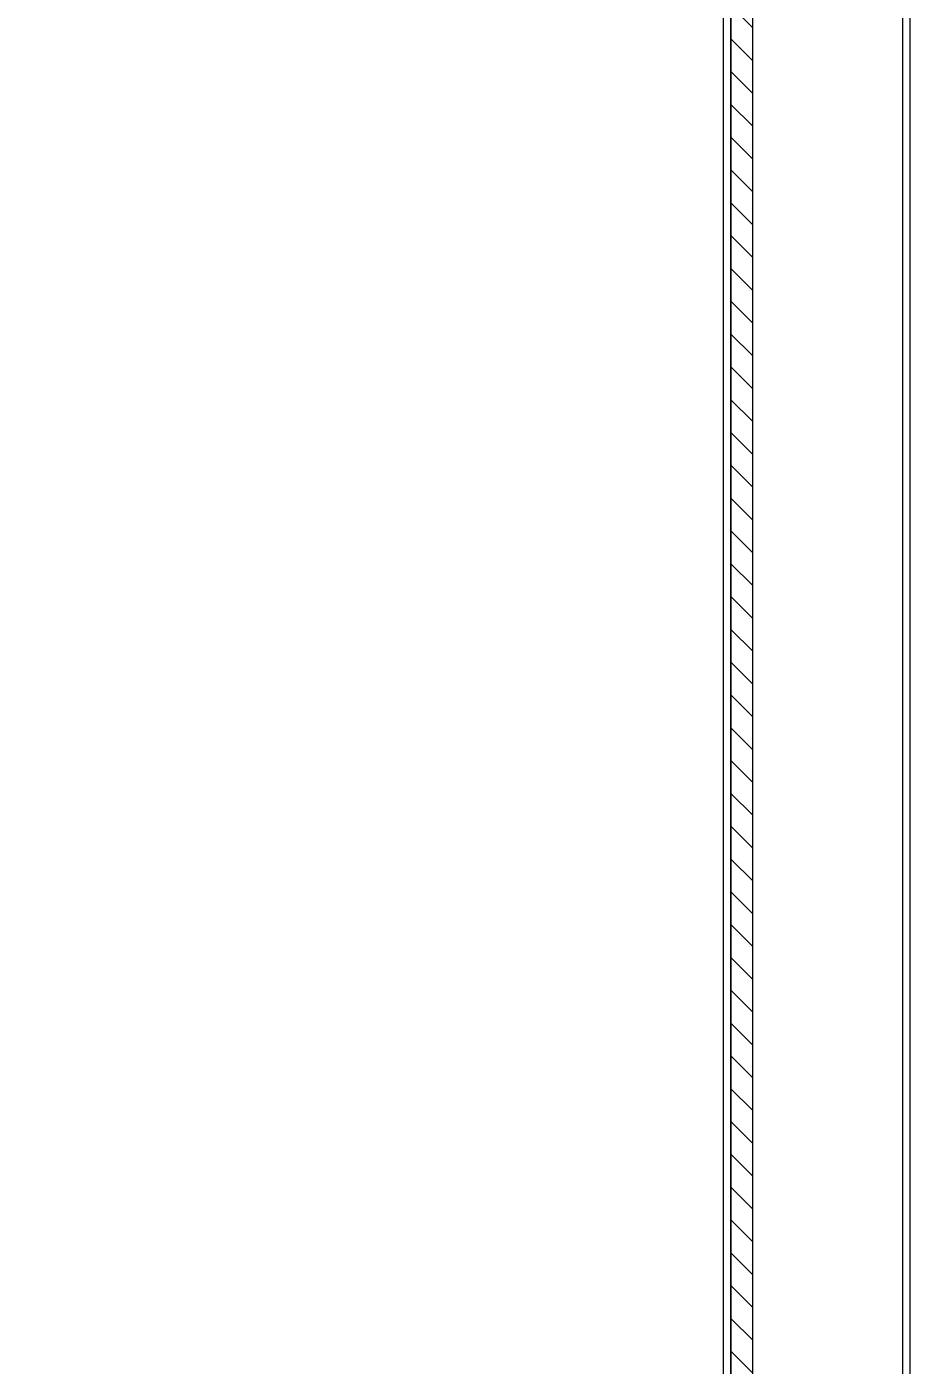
# Model space of a CAD drawing. Header units: millimetres. Extents: x -853320 to 19484, y -510814 to 9708.
# Drawn here: x 3050.2 to 3290.9, y 3425.6 to 3792 of the extents above; entities that cross this region are included whole.
import ezdxf
from ezdxf import colors
from ezdxf.entities.mleader import LeaderData, LeaderLine
from ezdxf.math import Vec2, Vec3

# ---------------------------------------------------------------- set-up
doc = ezdxf.new("R2010")
doc.units = ezdxf.units.MM
doc.layers.add('F_ARREDI', color=7, linetype='Continuous', lineweight=5)
doc.layers.add('F_ELETTRODOMESTICI', color=40, linetype='Continuous', lineweight=5)
doc.layers.add('F_PARETI_slider', color=1, linetype='Continuous', lineweight=5, true_color=0xff0000)
doc.styles.add('DANZI-DIDASCALIE', font='Yu Gothic UI Light.ttf', dxfattribs={"height": 30})

# ---------------------------------------------------------------- blocks, each defined once
blk = doc.blocks.new('_Dot')
at = {"color": 0, "linetype": 'ByBlock', "lineweight": -2}
blk.add_line((-0.5, 0), (-1, 0), dxfattribs=at)
at = {"color": 0, "linetype": 'ByBlock', "const_width": 0.5}
blk.add_lwpolyline([(-0.25, 0, 1), (0.25, 0, 1)], format="xyb", close=True, dxfattribs=at)
blk = doc.blocks.new('SLIDER piccola_lato ingresso_pianta_rev.01')
at = {"linetype": 'Continuous', "lineweight": 9}
h = blk.add_hatch(dxfattribs=at)
h.set_pattern_fill('ANSI31', color=34, scale=2, angle=90, style=0)
h.paths.add_polyline_path([(827516.53, 514001.5), (827510.53, 514001.5), (827510.53, 514640.5), (827516.53, 514640.5)])
at = {"lineweight": 9}
for points in [[(827508.53, 514001.5), (827508.53, 515172.5), (827559.53, 515172.5), (827559.53, 514001.5)], [(827510.53, 514002), (827510.53, 515172), (827557.53, 515172), (827557.53, 514002)]]:
    blk.add_lwpolyline(points, close=True, dxfattribs=at)
at = {"color": 32, "linetype": 'ByBlock', "lineweight": 9}
blk.add_lwpolyline([(827510.53, 514640.5), (827510.53, 514001.5), (827516.53, 514001.5), (827516.53, 514640.5)], close=True, dxfattribs=at)
blk = doc.blocks.new('BAGNO-LAVANDERIA_pianta_sol.B')
at = {"layer": 'F_ELETTRODOMESTICI', "color": 5, "ltscale": 5}
ml = blk.add_multileader_mtext('Standard', dxfattribs=at)
ml.set_content('{\\fYu Gothic UI Light|b0|i0|c128|p34;BASAMENTO c/cassetto} ditta MIELE art.WTS 610', color=5, style='DANZI-DIDASCALIE')
ml.set_leader_properties(color=256, linetype='ByLayer', lineweight=-1)
ml.set_arrow_properties(name='DOT')
ml.build(insert=Vec2(0, 0))
ml.multileader.update_dxf_attribs({"arrow_head_size": 5, "scale": 5})
ctx = ml.context
ctx.base_point, ctx.scale, ctx.char_height, ctx.arrow_head_size, ctx.landing_gap_size, ctx.plane_origin, ctx.plane_x_axis, ctx.plane_y_axis = Vec3(865728.96, 518190.64), 5, 25, 5, 10, Vec3(865691.99, 518253.27), Vec3(0, -1), Vec3(1, 0)
notes = []
notes.append((ctx, [(0, (0, 0, 0), (0, 0), (1, 0), 1, [])]))
ctx.mtext.insert, ctx.mtext.text_direction, ctx.mtext.rotation, ctx.mtext.width, ctx.mtext.flow_direction = Vec3(865741.68, 518180.64), Vec3(0, -1), 4.712389, 471.5743, 5
ml = blk.add_multileader_mtext('Standard', dxfattribs=at)
ml.set_content('{\\fYu Gothic UI Light|b0|i0|c128|p34;LAVASCIUGA} ditta MIELE art.WTD165 WPM 8/5kg', color=5, style='DANZI-DIDASCALIE')
ml.set_leader_properties(color=256, linetype='ByLayer', lineweight=-1)
ml.set_arrow_properties(name='DOT')
ml.build(insert=Vec2(0, 0))
ml.multileader.update_dxf_attribs({"arrow_head_size": 5, "scale": 5})
ctx = ml.context
ctx.base_point, ctx.scale, ctx.char_height, ctx.arrow_head_size, ctx.landing_gap_size, ctx.plane_origin, ctx.plane_x_axis, ctx.plane_y_axis = Vec3(865852.82, 518185.28), 5, 25, 5, 10, Vec3(865819.83, 518247.92), Vec3(0, -1), Vec3(1, 0)
notes.append((ctx, [(0, (0, 0, 0), (0, 0), (1, 0), 1, [])]))
ctx.mtext.insert, ctx.mtext.text_direction, ctx.mtext.rotation, ctx.mtext.width, ctx.mtext.flow_direction = Vec3(865869.52, 518175.28), Vec3(0, -1), 4.712389, 377.0167, 5
for ctx, leaders in notes:
    for number, flags, end, landing, length, lines in leaders:
        leader = LeaderData()
        leader.index, (leader.has_last_leader_line, leader.has_dogleg_vector, leader.attachment_direction) = number, flags
        leader.last_leader_point, leader.dogleg_vector, leader.dogleg_length = Vec3(end), Vec3(landing), length
        for number, points, colour, breaks in lines:
            line = LeaderLine()
            line.index, line.vertices, line.color, line.breaks = number, Vec3.list(points), colors.encode_raw_color(colour), breaks
            leader.lines.append(line)
        ctx.leaders.append(leader)

msp = doc.modelspace()

# ---------------------------------------------------------------- block references
at = {"layer": 'F_ARREDI', "color": 2, "lineweight": 5}
msp.add_blockref('BAGNO-LAVANDERIA_pianta_sol.B', (-853319.899, -510814.178), dxfattribs=at)

# ---------------------------------------------------------------- next in the draw order: block references
at = {"layer": 'F_PARETI_slider', "linetype": 'ByBlock', "lineweight": 13}
msp.add_blockref('SLIDER piccola_lato ingresso_pianta_rev.01', (-824267.661, -510835.683), dxfattribs=at)

doc.saveas('drawing.dxf')
